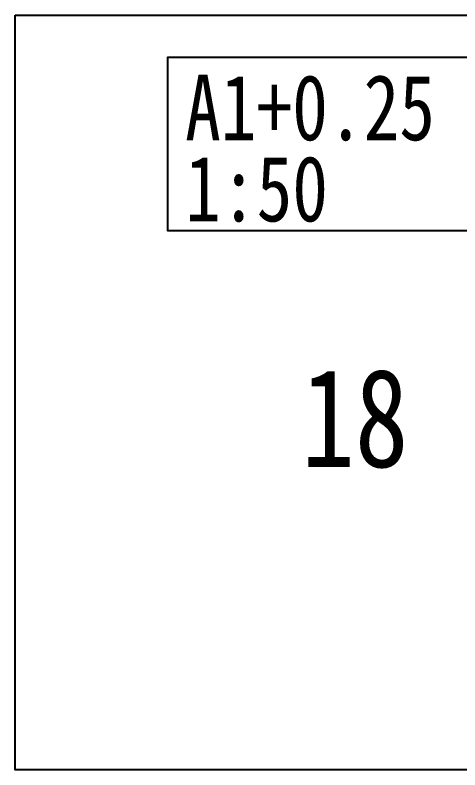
# Model space of a CAD drawing. Extents: x 27938 to 1507990, y 110129 to 923079.
# Drawn here: x 1142695 to 1188337, y 359667 to 437088 of the extents above; entities that cross this region are included whole.
import ezdxf

# ---------------------------------------------------------------- set-up
doc = ezdxf.new("R2010")
doc.units = 0
doc.header["$LTSCALE"] = 1000
doc.header["$MEASUREMENT"] = 0
doc.layers.add('text', color=7, linetype='Continuous')
doc.styles.add('黑体', font='simhei.ttf')

msp = doc.modelspace()

# ---------------------------------------------------------------- linework, layer by layer
at = {"ltscale": 0.5}
msp.add_lwpolyline([(1142694.7, 437088), (1247405.8, 437088), (1247405.8, 359667.1), (1142694.7, 359667.1)], close=True, dxfattribs=at)
at = {"layer": 'text', "color": 2}
msp.add_lwpolyline([(1189384.5, 414969.4), (1158384.5, 414969.4), (1158384.5, 432777.7), (1189384.5, 432777.7)], close=True, dxfattribs=at)

# ---------------------------------------------------------------- texts
at = {"layer": 'text', "color": 2, "style": '黑体', "width": 0.8}
for s, p in [('A1+0.25', (1160142.8, 424252.2)), ('1:50', (1160152.7, 415926.1))]:
    msp.add_text(s, height=6729.45, dxfattribs=at).set_placement(p)
at = {"layer": 'text', "color": 1, "style": '黑体', "width": 0.8}
msp.add_text('18', height=10094.18, dxfattribs=at).set_placement((1172067.5, 390730.4))

doc.saveas('drawing.dxf')
